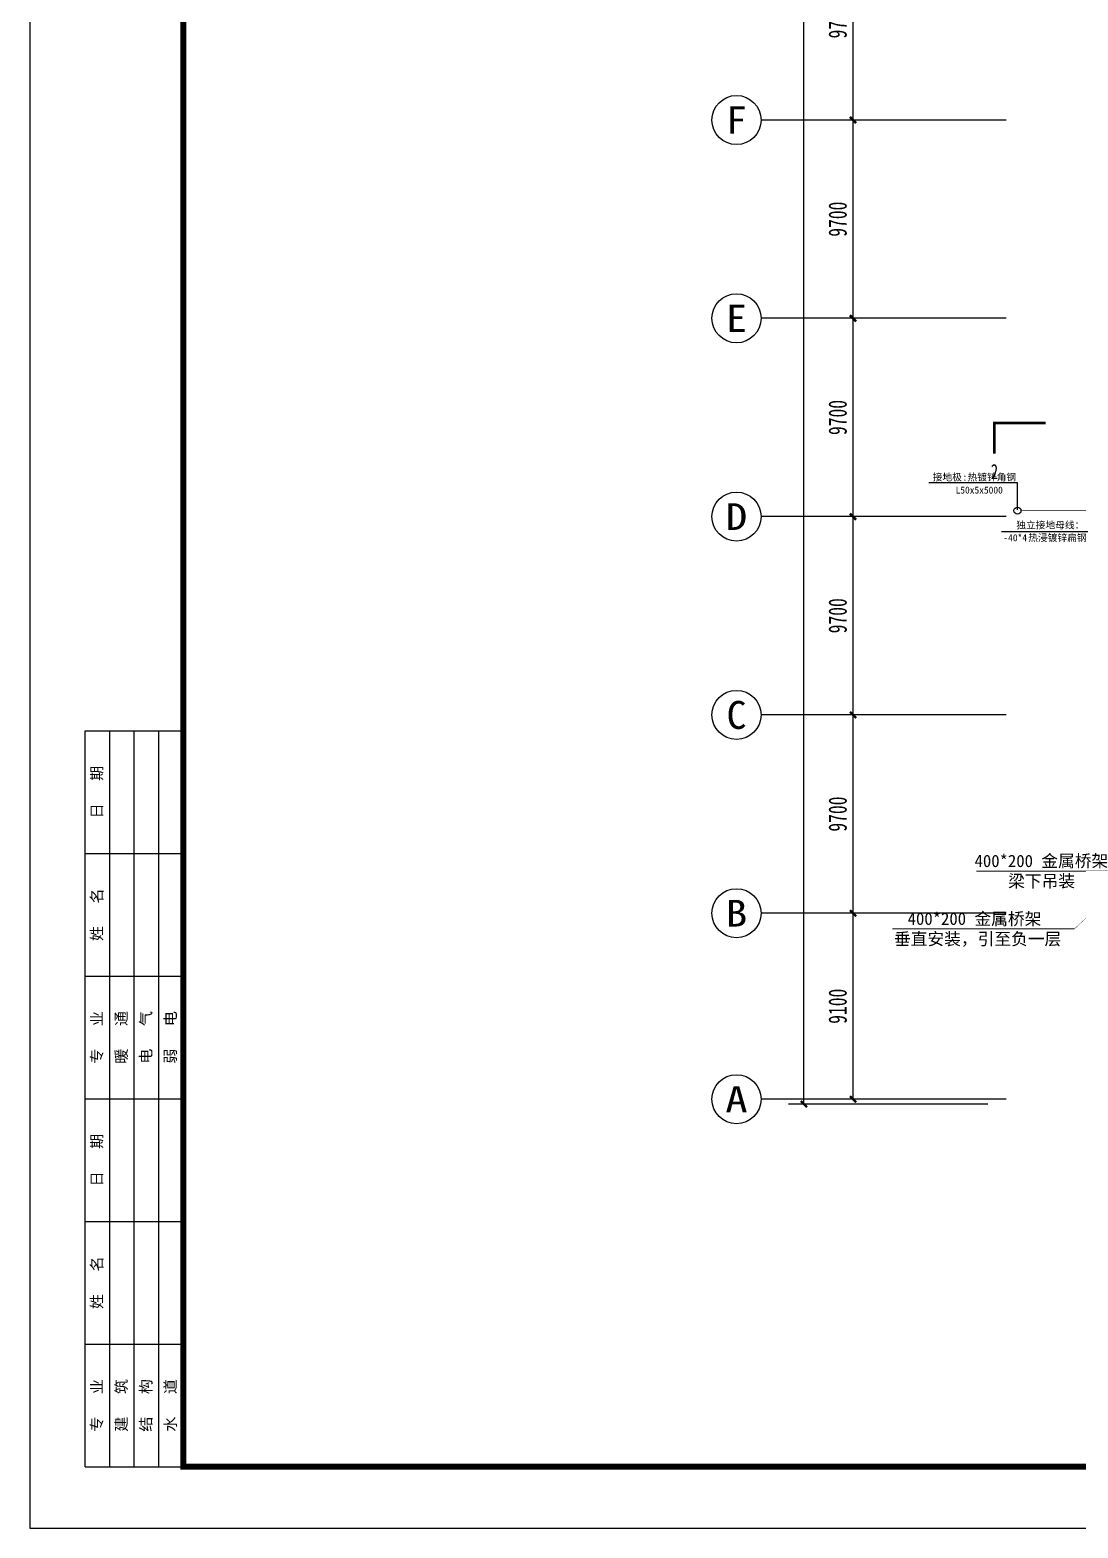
# Model space of a CAD drawing. Header units: millimetres. Extents: x -633009578 to 5705885, y -633235091 to 2571734.
# Drawn here: x 2725055 to 2776330, y 2039260 to 2112540 of the extents above; entities that cross this region are included whole.
import ezdxf
from ezdxf.enums import TextEntityAlignment as Align

# ---------------------------------------------------------------- set-up
doc = ezdxf.new("R2010")
doc.units = ezdxf.units.MM
doc.header["$LTSCALE"] = 1000
doc.header["$MEASUREMENT"] = 0
doc.layers.get('0').update_dxf_attribs({"color": 9})
for name, color, linetype in [('3T_WOOD', 21, 'Continuous'), ('AXIS_TEXT', 7, 'Continuous'), ('C-AXIS(轴号)', 3, 'Continuous'), ('DIM_SYMB', 3, 'Continuous'), ('PUB_TEXT', 7, 'Continuous'), ('电-弱电平面-箭头', 3, 'Continuous'), ('电-强电平面-线缆', 3, 'Continuous'), ('设备-箱柜', 3, 'Continuous'), ('院图签、封面151013$0$PUB_TITLE', 153, 'Continuous'), ('院图签、封面151013$0$图签文字', 4, 'Continuous')]:
    doc.layers.add(name, color=color, linetype=linetype)
doc.styles.add('_TCH_AXIS', font='simhei.ttf', dxfattribs={"bigfont": 'GBCBIG'})
doc.styles.add('_TCH_DIM_T3', font='simhei.ttf', dxfattribs={"width": 0.707, "bigfont": 'GBCBIG'})
doc.styles.add('_TCH_LABEL', font='simhei.ttf', dxfattribs={"bigfont": 'GBCBIG'})
doc.styles.add('COMPLEX', font='simhei.ttf')
doc.styles.add('ELEC-DIM', font='simhei.ttf')
doc.styles.add('IDQSTYLE', font='simhei.ttf', dxfattribs={"width": 0.707, "bigfont": 'hztxt.shx'})
doc.styles.add('院图签、封面151013$0$-仿宋_GB2312', font='simhei.ttf')
doc.styles.add('院图签、封面151013$0$-宋体', font='simhei.ttf', dxfattribs={"width": 0.8})
doc.dimstyles.new('_TCH_ARCH&&300', dxfattribs={"dimtxt": 892.5, "dimasz": 300, "dimexe": 750, "dimexo": 900, "dimgap": 300, "dimtad": 1, "dimdec": 0, "dimzin": 0, "dimdsep": 46, "dimtxsty": '_TCH_DIM_T3', "dimblk": 'ARCHTICK', "dimcen": 0.09, "dimclrt": 7, "dimazin": 2, "dimtfac": 1, "dimtdec": 0, "dimtix": 1, "dimtmove": 2, "dimatfit": 3, "dimfxl": 1, "dimtolj": 1, "dimtzin": 0, "dimarcsym": 0})

# ---------------------------------------------------------------- blocks, each defined once
blk = doc.blocks.new('院图签、封面151013$0$$titleblk$00000094')
at = {"layer": '院图签、封面151013$0$PUB_TITLE'}
for p, q in [((-120, 16), (0, 16)), ((-120, 16), (-120, 0)), ((-100, 16), (-100, 0)), ((-80, 16), (-80, 0)), ((-60, 16), (-60, 0)), ((-40, 16), (-40, 0)), ((-20, 16), (-20, 0)), ((0, 16), (0, 0)), ((-120, 12), (0, 12)), ((-120, 8), (0, 8)), ((-120, 4), (0, 4)), ((-120, 0), (0, 0))]:
    blk.add_line(p, q, dxfattribs=at)
at = {"layer": '院图签、封面151013$0$PUB_TITLE', "style": '院图签、封面151013$0$-仿宋_GB2312'}
for s, p in [('专   业', (-110, 13.2)), ('姓   名', (-90, 13.2)), ('日   期', (-70, 13.2)), ('专   业', (-50, 13.2)), ('姓   名', (-30, 13.2)), ('日   期', (-10, 13.2)), ('建   筑', (-110, 9.2)), ('暖   通', (-50, 9.2)), ('结   构', (-110, 5.2)), ('电   气', (-50, 5.2)), ('水   道', (-110, 1.2)), ('弱   电', (-50, 1.2))]:
    blk.add_text(s, height=1.8, dxfattribs=at).set_placement(p, align=Align.CENTER)
blk = doc.blocks.new('建筑图框_A1')
at = {"layer": '院图签、封面151013$0$PUB_TITLE'}
blk.add_lwpolyline([(0, 0), (84100, 0), (84100, 59400), (0, 59400)], close=True, dxfattribs=at)
at = {"layer": '院图签、封面151013$0$PUB_TITLE', "const_width": 100}
blk.add_lwpolyline([(2500, 1000), (83100, 1000), (83100, 58400), (2500, 58400)], close=True, dxfattribs=at)
at = {"layer": '院图签、封面151013$0$PUB_TITLE', "xscale": 100, "yscale": 100, "zscale": 100, "rotation": 89.99999999999999}
blk.add_blockref('院图签、封面151013$0$$titleblk$00000094', (2500, 13000), dxfattribs=at)
at = {"layer": '院图签、封面151013$0$图签文字', "color": 6, "style": '院图签、封面151013$0$-宋体'}
for tag, height, width, p in [('工程主持人', 400, 0.8, (79991, 29506)), ('审定', 400, 0.8, (79991, 28706)), ('审核', 400, 0.8, (79991, 27906)), ('专业负责人', 400, 0.8, (79991, 27106)), ('校对', 400, 0.8, (79991, 26306)), ('设计', 400, 0.8, (79991, 25506)), ('方案设计人', 400, 0.8, (79991, 24707)), ('工程编号', 300, 0.7, (81000, 8700)), ('版次', 300, 0.7, (78738, 3006)), ('日期', 300, 0.7, (82038, 3000)), ('图号', 200, 0.7, (82538, 2400)), ('比例', 300, 0.7, (78738, 2200)), ('图号_X施', 300, 0.7, (81538, 2200)), ('图号_总数', 200, 0.7, (82538, 2000))]:
    blk.add_attdef(tag, text='', height=height, dxfattribs=dict(at, width=width)).set_placement(p, align=Align.MIDDLE_CENTER)
at = {"layer": '院图签、封面151013$0$图签文字', "color": 6, "style": '院图签、封面151013$0$-宋体', "width": 0.7}
for tag, p in [('建设单位_001', (80936, 7446)), ('工程名称_001', (80934, 6045)), ('图名_001', (79743, 4060))]:
    blk.add_attdef(tag, p, '', height=300, dxfattribs=at)
blk = doc.blocks.new('_ArchTick')
at = {"color": 0, "linetype": 'ByBlock', "const_width": 0.4}
blk.add_lwpolyline([(-0.5, -0.5), (0.5, 0.5)], dxfattribs=at)
blk = doc.blocks.new('*D557')
at = {"layer": 'C-AXIS(轴号)', "color": 0, "lineweight": -2, "transparency": 16777216}
for p, q in [((1116041, 1518097), (1106291, 1518097)), ((1107041, 1382017), (1107041, 1518097)), ((1116041, 1382017), (1106291, 1382017))]:
    blk.add_line(p, q, dxfattribs=at)
at = {"layer": 'Defpoints', "color": 0, "transparency": 16777216}
for p in [(1107041, 1518097), (1116941, 1518097), (1116941, 1382017)]:
    blk.add_point(p, dxfattribs=at)
at = {"layer": 'C-AXIS(轴号)', "color": 0, "linetype": 'ByBlock', "lineweight": -2, "transparency": 16777216, "xscale": 300, "yscale": 300, "zscale": 300}
for p, rotation in [((1107041, 1518097), 90), ((1107041, 1382017), 270)]:
    blk.add_blockref('_ArchTick', p, dxfattribs=dict(at, rotation=rotation))
at = {"layer": 'C-AXIS(轴号)', "color": 7, "transparency": 16777216, "insert": (1106294, 1450057), "char_height": 892.5, "attachment_point": 5, "rotation": 90, "style": '_TCH_DIM_T3'}
blk.add_mtext('\\A1;136080', dxfattribs=at)
blk = doc.blocks.new('*D575')
at = {"layer": 'C-AXIS(轴号)', "color": 0, "lineweight": -2, "transparency": 16777216}
for p, q in [((1116041, 1391357), (1108691, 1391357)), ((1109441, 1382257), (1109441, 1391357)), ((1116041, 1382257), (1108691, 1382257))]:
    blk.add_line(p, q, dxfattribs=at)
at = {"layer": 'Defpoints', "color": 0, "transparency": 16777216}
for p in [(1109441, 1391357), (1116941, 1391357), (1116941, 1382257)]:
    blk.add_point(p, dxfattribs=at)
at = {"layer": 'C-AXIS(轴号)', "color": 0, "linetype": 'ByBlock', "lineweight": -2, "transparency": 16777216, "xscale": 300, "yscale": 300, "zscale": 300}
for p, rotation in [((1109441, 1391357), 90), ((1109441, 1382257), 270)]:
    blk.add_blockref('_ArchTick', p, dxfattribs=dict(at, rotation=rotation))
at = {"layer": 'C-AXIS(轴号)', "color": 7, "transparency": 16777216, "insert": (1108694, 1386807), "char_height": 892.5, "attachment_point": 5, "rotation": 90, "style": '_TCH_DIM_T3'}
blk.add_mtext('\\A1;9100', dxfattribs=at)
blk = doc.blocks.new('*D576')
at = {"layer": 'C-AXIS(轴号)', "color": 0, "lineweight": -2, "transparency": 16777216}
for p, q in [((1116041, 1401057), (1108691, 1401057)), ((1109441, 1391357), (1109441, 1401057)), ((1116041, 1391357), (1108691, 1391357))]:
    blk.add_line(p, q, dxfattribs=at)
at = {"layer": 'Defpoints', "color": 0, "transparency": 16777216}
for p in [(1109441, 1401057), (1116941, 1401057), (1116941, 1391357)]:
    blk.add_point(p, dxfattribs=at)
at = {"layer": 'C-AXIS(轴号)', "color": 0, "linetype": 'ByBlock', "lineweight": -2, "transparency": 16777216, "xscale": 300, "yscale": 300, "zscale": 300}
for p, rotation in [((1109441, 1401057), 90), ((1109441, 1391357), 270)]:
    blk.add_blockref('_ArchTick', p, dxfattribs=dict(at, rotation=rotation))
at = {"layer": 'C-AXIS(轴号)', "color": 7, "transparency": 16777216, "insert": (1108694, 1396207), "char_height": 892.5, "attachment_point": 5, "rotation": 90, "style": '_TCH_DIM_T3'}
blk.add_mtext('\\A1;9700', dxfattribs=at)
blk = doc.blocks.new('*D577')
at = {"layer": 'C-AXIS(轴号)', "color": 0, "lineweight": -2, "transparency": 16777216}
for p, q in [((1116041, 1410757), (1108691, 1410757)), ((1109441, 1401057), (1109441, 1410757)), ((1116041, 1401057), (1108691, 1401057))]:
    blk.add_line(p, q, dxfattribs=at)
at = {"layer": 'Defpoints', "color": 0, "transparency": 16777216}
for p in [(1109441, 1410757), (1116941, 1410757), (1116941, 1401057)]:
    blk.add_point(p, dxfattribs=at)
at = {"layer": 'C-AXIS(轴号)', "color": 0, "linetype": 'ByBlock', "lineweight": -2, "transparency": 16777216, "xscale": 300, "yscale": 300, "zscale": 300}
for p, rotation in [((1109441, 1410757), 90), ((1109441, 1401057), 270)]:
    blk.add_blockref('_ArchTick', p, dxfattribs=dict(at, rotation=rotation))
at = {"layer": 'C-AXIS(轴号)', "color": 7, "transparency": 16777216, "insert": (1108694, 1405907), "char_height": 892.5, "attachment_point": 5, "rotation": 90, "style": '_TCH_DIM_T3'}
blk.add_mtext('\\A1;9700', dxfattribs=at)
blk = doc.blocks.new('*D578')
at = {"layer": 'C-AXIS(轴号)', "color": 0, "lineweight": -2, "transparency": 16777216}
for p, q in [((1116041, 1420457), (1108691, 1420457)), ((1109441, 1410757), (1109441, 1420457)), ((1116041, 1410757), (1108691, 1410757))]:
    blk.add_line(p, q, dxfattribs=at)
at = {"layer": 'Defpoints', "color": 0, "transparency": 16777216}
for p in [(1109441, 1420457), (1116941, 1420457), (1116941, 1410757)]:
    blk.add_point(p, dxfattribs=at)
at = {"layer": 'C-AXIS(轴号)', "color": 0, "linetype": 'ByBlock', "lineweight": -2, "transparency": 16777216, "xscale": 300, "yscale": 300, "zscale": 300}
for p, rotation in [((1109441, 1420457), 90), ((1109441, 1410757), 270)]:
    blk.add_blockref('_ArchTick', p, dxfattribs=dict(at, rotation=rotation))
at = {"layer": 'C-AXIS(轴号)', "color": 7, "transparency": 16777216, "insert": (1108694, 1415607), "char_height": 892.5, "attachment_point": 5, "rotation": 90, "style": '_TCH_DIM_T3'}
blk.add_mtext('\\A1;9700', dxfattribs=at)
blk = doc.blocks.new('*D579')
at = {"layer": 'C-AXIS(轴号)', "color": 0, "lineweight": -2, "transparency": 16777216}
for p, q in [((1116041, 1430157), (1108691, 1430157)), ((1109441, 1420457), (1109441, 1430157)), ((1116041, 1420457), (1108691, 1420457))]:
    blk.add_line(p, q, dxfattribs=at)
at = {"layer": 'Defpoints', "color": 0, "transparency": 16777216}
for p in [(1109441, 1430157), (1116941, 1430157), (1116941, 1420457)]:
    blk.add_point(p, dxfattribs=at)
at = {"layer": 'C-AXIS(轴号)', "color": 0, "linetype": 'ByBlock', "lineweight": -2, "transparency": 16777216, "xscale": 300, "yscale": 300, "zscale": 300}
for p, rotation in [((1109441, 1430157), 90), ((1109441, 1420457), 270)]:
    blk.add_blockref('_ArchTick', p, dxfattribs=dict(at, rotation=rotation))
at = {"layer": 'C-AXIS(轴号)', "color": 7, "transparency": 16777216, "insert": (1108694, 1425307), "char_height": 892.5, "attachment_point": 5, "rotation": 90, "style": '_TCH_DIM_T3'}
blk.add_mtext('\\A1;9700', dxfattribs=at)
blk = doc.blocks.new('*D580')
at = {"layer": 'C-AXIS(轴号)', "color": 0, "lineweight": -2, "transparency": 16777216}
for p, q in [((1116041, 1439857), (1108691, 1439857)), ((1109441, 1430157), (1109441, 1439857)), ((1116041, 1430157), (1108691, 1430157))]:
    blk.add_line(p, q, dxfattribs=at)
at = {"layer": 'Defpoints', "color": 0, "transparency": 16777216}
for p in [(1109441, 1439857), (1116941, 1439857), (1116941, 1430157)]:
    blk.add_point(p, dxfattribs=at)
at = {"layer": 'C-AXIS(轴号)', "color": 0, "linetype": 'ByBlock', "lineweight": -2, "transparency": 16777216, "xscale": 300, "yscale": 300, "zscale": 300}
for p, rotation in [((1109441, 1439857), 90), ((1109441, 1430157), 270)]:
    blk.add_blockref('_ArchTick', p, dxfattribs=dict(at, rotation=rotation))
at = {"layer": 'C-AXIS(轴号)', "color": 7, "transparency": 16777216, "insert": (1108694, 1435007), "char_height": 892.5, "attachment_point": 5, "rotation": 90, "style": '_TCH_DIM_T3'}
blk.add_mtext('\\A1;9700', dxfattribs=at)
blk = doc.blocks.new('_AXISO')
blk.add_circle((0, 0), 0.5)
at = {"layer": 'AXIS_TEXT', "style": 'COMPLEX', "width": 1.041667}
blk.add_attdef('A', text='', height=0.56, dxfattribs=at).set_placement((-0.25, -0.28), (0.25, -0.28), align=Align.FIT)
blk = doc.blocks.new('*X134')
at = {"color": 0, "linetype": 'Continuous'}
for p, q in [((192.6, 446.7), (193.9, 448.1)), ((192.7, 446.4), (194.3, 448)), ((192.7, 447.2), (193.4, 448)), ((192.8, 446.1), (194.6, 447.8)), ((193, 445.9), (194.8, 447.6)), ((193.3, 445.7), (194.9, 447.4)), ((193.6, 445.6), (195.1, 447.1)), ((194, 445.6), (195.1, 446.7))]:
    blk.add_line(p, q, dxfattribs=at)
blk = doc.blocks.new('HC001445')
at = {"color": 0, "linetype": 'Continuous'}
for p, q in [((0.13, 0.06), (3.24, 3.23)), ((-5.47, -5.53), (-2.36, -2.36))]:
    blk.add_line(p, q, dxfattribs=at)
for points in [[(3.24, 3.23, 0.8, 0, 0), (5.19, 5.12, 0, 0, 0)], [(-2.36, -2.36, 0.8, 0, 0), (-0.41, -0.47, 0, 0, 0)]]:
    blk.add_lwpolyline(points, format="xyseb", dxfattribs=at)
blk.add_circle((0, 0), 0.625, dxfattribs=at)
at = {"color": 0, "linetype": 'Continuous', "xscale": 0.5, "yscale": 0.5, "zscale": 0.5}
blk.add_blockref('*X134', (-96.92, -223.41), dxfattribs=at)
at = {"color": 0, "style": 'IDQSTYLE', "width": 0.7}
blk.add_attdef('PSFHATT', (7.19, -5.53), '', height=2.5, dxfattribs=at)
blk = doc.blocks.new('G$C37623F6F')
blk.add_circle((-4931, 0), 170)
at = {"layer": '电-强电平面-线缆', "color": 1, "linetype": 'Continuous', "const_width": 45}
blk.add_lwpolyline([(0, 0), (-4761, 0)], dxfattribs=at)
at = {"layer": '设备-箱柜', "color": 6}
for p, q in [((-4927, 1362), (-9263, 1362)), ((-4927, 34), (-4927, 1362)), ((-1446, 228), (-1446, -1035)), ((-1446, -1035), (-5714, -1035))]:
    blk.add_line(p, q, dxfattribs=at)
at = {"layer": '电-弱电平面-箭头', "color": 4, "xscale": 105, "yscale": 105, "zscale": 105}
blk.add_blockref('HC001445', (0, 0), dxfattribs=at)
at = {"layer": '设备-箱柜', "color": 6, "style": 'ELEC-DIM'}
for s, height, p in [('接地极', 339.9, (-9075, 1468)), (':', 340, (-7617, 1468)), ('热镀锌角钢', 339.9, (-7374, 1468)), ('L50x5x5000', 339.9, (-7959, 837)), ('独立接地母线：', 339.9, (-4990, -875)), ('-40*4', 339.9, (-5620, -1495)), ('热浸镀锌扁钢', 339.9, (-4405, -1495))]:
    blk.add_text(s, height=height, dxfattribs=at).set_placement(p)
blk = doc.blocks.new('9-29-1')
at = {"layer": 'C-AXIS(轴号)'}
for p, q in [((1116940.6, 1430157.1), (1104940.6, 1430157.1)), ((1116940.6, 1420457.1), (1104940.6, 1420457.1)), ((1116940.6, 1410757.1), (1104940.6, 1410757.1)), ((1116940.6, 1401057.1), (1104940.6, 1401057.1)), ((1116940.6, 1391357.1), (1104940.6, 1391357.1)), ((1116940.6, 1382257.1), (1104940.6, 1382257.1))]:
    blk.add_line(p, q, dxfattribs=at)
at = {"layer": 'DIM_SYMB', "const_width": 125}
blk.add_lwpolyline([(1116358.3, 1413837.1), (1116358.3, 1415337.1), (1118858.3, 1415337.1)], dxfattribs=at)
at = {"layer": 'C-AXIS(轴号)'}
ref = blk.add_blockref('_AXISO', (1103740.6, 1430157.1), dxfattribs=dict(at, xscale=2400, yscale=2400, zscale=2400))
ref.add_attrib('A', 'F', dxfattribs={"layer": 'AXIS_TEXT', "height": 1336.3, "style": '_TCH_AXIS'}).set_placement((1103231.5, 1429489), (1104249.7, 1429489), align=Align.FIT)
ref = blk.add_blockref('_AXISO', (1103740.6, 1420457.1), dxfattribs=dict(at, xscale=2400, yscale=2400, zscale=2400))
ref.add_attrib('A', 'E', dxfattribs={"layer": 'AXIS_TEXT', "height": 1336.3, "style": '_TCH_AXIS'}).set_placement((1103231.5, 1419789), (1104249.7, 1419789), align=Align.FIT)
ref = blk.add_blockref('_AXISO', (1103740.6, 1410757.1), dxfattribs=dict(at, xscale=2400, yscale=2400, zscale=2400))
ref.add_attrib('A', 'D', dxfattribs={"layer": 'AXIS_TEXT', "height": 1305.8, "style": '_TCH_AXIS'}).set_placement((1103212.1, 1410104.2), (1104269.1, 1410104.2), align=Align.FIT)
ref = blk.add_blockref('_AXISO', (1103740.6, 1401057.1), dxfattribs=dict(at, xscale=2400, yscale=2400, zscale=2400))
ref.add_attrib('A', 'C', dxfattribs={"layer": 'AXIS_TEXT', "height": 1367.1, "style": '_TCH_AXIS'}).set_placement((1103252.4, 1400373.6), (1104228.8, 1400373.6), align=Align.FIT)
ref = blk.add_blockref('_AXISO', (1103740.6, 1391357.1), dxfattribs=dict(at, xscale=2400, yscale=2400, zscale=2400))
ref.add_attrib('A', 'B', dxfattribs={"layer": 'AXIS_TEXT', "height": 1305.8, "style": '_TCH_AXIS'}).set_placement((1103212.1, 1390704.2), (1104269.1, 1390704.2), align=Align.FIT)
ref = blk.add_blockref('_AXISO', (1103740.6, 1382257.1), dxfattribs=dict(at, xscale=2400, yscale=2400, zscale=2400))
ref.add_attrib('A', 'A', dxfattribs={"layer": 'AXIS_TEXT', "height": 1275.6, "style": '_TCH_AXIS'}).set_placement((1103193.9, 1381619.3), (1104287.3, 1381619.3), align=Align.FIT)
at = {"layer": 'PUB_TEXT', "style": '_TCH_LABEL', "width": 0.705882}
blk.add_text('2', height=743.8, dxfattribs=at).set_placement((1116183.3, 1412590.2))
at = {"layer": 'C-AXIS(轴号)'}
for p1, p2, distance, picture, middle in [((1116940.6, 1382017.1), (1116940.6, 1518097.1), 9900, '*D557', (1106294.3, 1450057.1)), ((1116940.6, 1430157.1), (1116940.6, 1439857.1), 7500, '*D580', (1108694.3, 1435007.1)), ((1116940.6, 1420457.1), (1116940.6, 1430157.1), 7500, '*D579', (1108694.3, 1425307.1)), ((1116940.6, 1410757.1), (1116940.6, 1420457.1), 7500, '*D578', (1108694.3, 1415607.1)), ((1116940.6, 1401057.1), (1116940.6, 1410757.1), 7500, '*D577', (1108694.3, 1405907.1)), ((1116940.6, 1391357.1), (1116940.6, 1401057.1), 7500, '*D576', (1108694.3, 1396207.1)), ((1116940.6, 1382257.1), (1116940.6, 1391357.1), 7500, '*D575', (1108694.3, 1386807.1))]:
    dim = blk.add_aligned_dim(p1=p1, p2=p2, distance=distance, dimstyle='_TCH_ARCH&&300', dxfattribs=at)
    dim.commit()
    dim.dimension.update_dxf_attribs({"geometry": picture, "text_midpoint": middle})

msp = doc.modelspace()

# ---------------------------------------------------------------- linework, layer by layer
at = {"layer": '设备-箱柜', "color": 6}
for points in [[(2778385.6, 2070234, 15, 15, 0), (2778385.6, 2071397.6, 15, 15, 0), (2778385.6, 2071397.6, 45, 45, 0), (2771355.1, 2071397.6, 45, 45, 0)], [(2777895.3, 2070206.9, 15, 15, 0), (2776156.1, 2068568.1, 15, 15, 0), (2776156.1, 2068568.1, 45, 45, 0), (2767246.1, 2068568.1, 45, 45, 0)]]:
    msp.add_lwpolyline(points, format="xyseb", dxfattribs=at)

# ---------------------------------------------------------------- block references
msp.add_blockref('G$C37623F6F', (2778297.2, 2089026.2))
at = {"layer": '3T_WOOD'}
msp.add_blockref('9-29-1', (1655879.4, 677977.5), dxfattribs=at)
at = {"layer": '设备-箱柜', "xscale": 3, "yscale": 3}
msp.add_blockref('建筑图框_A1', (2725055.4, 2039260.2, 0), dxfattribs=at)

# ---------------------------------------------------------------- texts
at = {"layer": '设备-箱柜', "color": 6, "style": 'ELEC-DIM'}
for s, p in [('400*200 金属桥架', (2771267.2, 2071592.3)), ('梁下吊装', (2772909, 2070608)), ('400*200 金属桥架', (2767994.7, 2068762.8)), ('垂直安装，引至负一层', (2767325.5, 2067778.5))]:
    msp.add_text(s, height=600, dxfattribs=at).set_placement(p)

doc.saveas('drawing.dxf')
